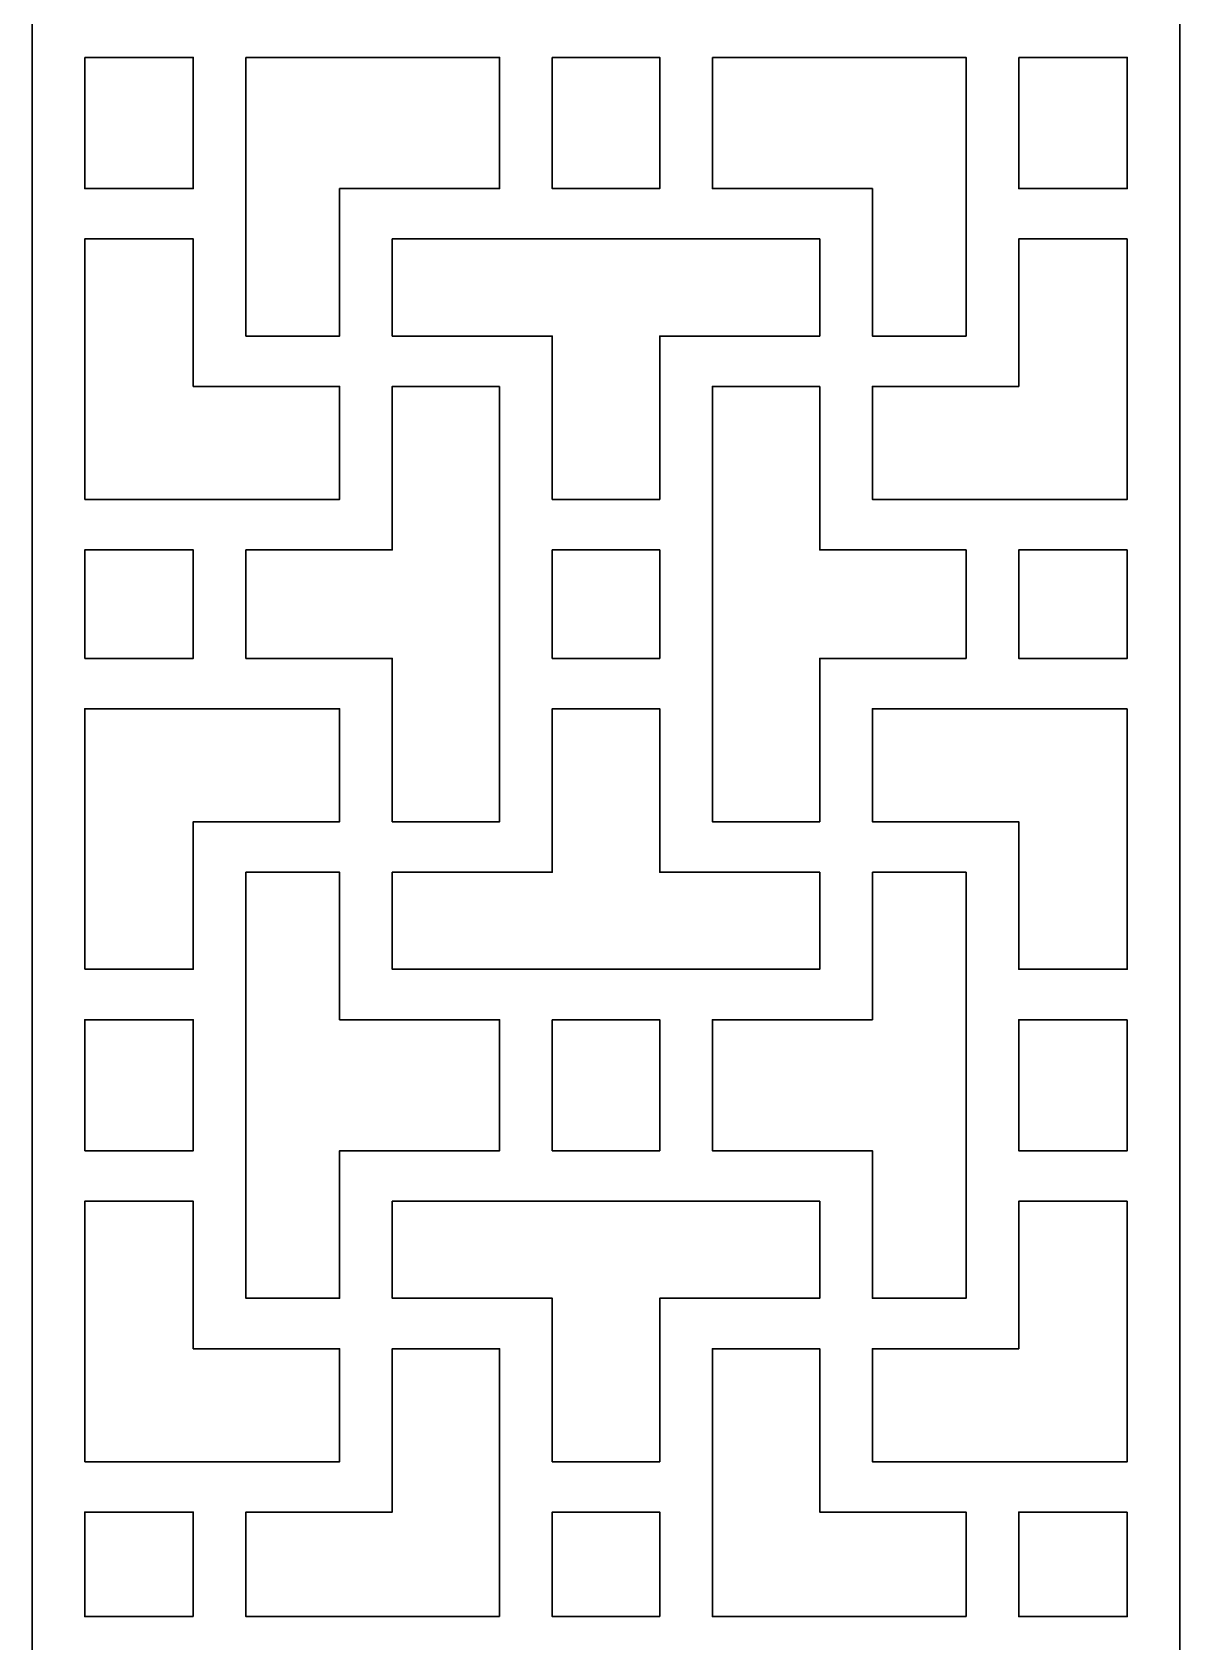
# Model space of a CAD drawing. Header units: centimetres. Extents: x -3.3 to -1.5, y -9 to 9.
# Drawn here: x -3.323 to -1.5, y -5.112 to -2.556 of the extents above; entities that cross this region are included whole.
import ezdxf

# ---------------------------------------------------------------- set-up
doc = ezdxf.new("R2010")
doc.units = ezdxf.units.CM
doc.header["$MEASUREMENT"] = 0
doc.layers.add('layer 1', color=7, linetype='Continuous')

msp = doc.modelspace()

# ---------------------------------------------------------------- linework, layer by layer
at = {"layer": 'layer 1', "color": 250, "lineweight": 30}
for points, knots in [([(-1.49954, -9.00021), (-1.49954, -9.00021), (-3.32256, -9.00021), (-3.32256, -9.00021), (-3.32256, -9.00021), (-3.32256, -9.00021), (-3.32256, 9.00077), (-3.32256, 9.00077), (-3.32256, 9.00077), (-3.32256, 9.00077), (-1.49954, 9.00077), (-1.49954, 9.00077), (-1.49954, 9.00077), (-1.49954, 9.00077), (-1.49954, -9.00021), (-1.49954, -9.00021)], [0, 0, 0, 0, 0.2, 0.2, 0.2, 0.2, 0.4, 0.4, 0.4, 0.4, 0.6, 0.6, 0.6, 0.6, 1, 1, 1, 1]), ([(-3.23893, -2.59578), (-3.23893, -2.59578), (-3.06676, -2.59578), (-3.06676, -2.59578), (-3.06676, -2.59578), (-3.06676, -2.59578), (-3.06676, -2.80401), (-3.06676, -2.80401), (-3.06676, -2.80401), (-3.06676, -2.80401), (-3.23893, -2.80401), (-3.23893, -2.80401), (-3.23893, -2.80401), (-3.23893, -2.80401), (-3.23893, -2.59578), (-3.23893, -2.59578)], [0, 0, 0, 0, 0.2, 0.2, 0.2, 0.2, 0.4, 0.4, 0.4, 0.4, 0.6, 0.6, 0.6, 0.6, 1, 1, 1, 1]), ([(-2.98313, -2.59578), (-2.98313, -2.59578), (-2.58016, -2.59578), (-2.58016, -2.59578), (-2.58016, -2.59578), (-2.58016, -2.59578), (-2.58016, -2.80401), (-2.58016, -2.80401), (-2.58016, -2.80401), (-2.58016, -2.80401), (-2.75053, -2.80401), (-2.75053, -2.80401), (-2.75053, -2.80401), (-2.75053, -2.80401), (-2.83415, -2.80401), (-2.83415, -2.80401), (-2.83415, -2.80401), (-2.83415, -2.80401), (-2.83415, -2.88409), (-2.83415, -2.88409), (-2.83415, -2.88409), (-2.83415, -2.88409), (-2.83415, -3.0382), (-2.83415, -3.0382), (-2.83415, -3.0382), (-2.83415, -3.0382), (-2.98313, -3.0382), (-2.98313, -3.0382), (-2.98313, -3.0382), (-2.98313, -3.0382), (-2.98313, -2.59578), (-2.98313, -2.59578)], [0, 0, 0, 0, 0.1111111, 0.1111111, 0.1111111, 0.1111111, 0.2222222, 0.2222222, 0.2222222, 0.2222222, 0.3333333, 0.3333333, 0.3333333, 0.3333333, 0.4444444, 0.4444444, 0.4444444, 0.4444444, 0.5555556, 0.5555556, 0.5555556, 0.5555556, 0.6666667, 0.6666667, 0.6666667, 0.6666667, 0.7777778, 0.7777778, 0.7777778, 0.7777778, 1, 1, 1, 1]), ([(-2.49654, -2.59578), (-2.49654, -2.59578), (-2.32555, -2.59578), (-2.32555, -2.59578), (-2.32555, -2.59578), (-2.32555, -2.59578), (-2.32555, -2.80401), (-2.32555, -2.80401), (-2.32555, -2.80401), (-2.32555, -2.80401), (-2.49654, -2.80401), (-2.49654, -2.80401), (-2.49654, -2.80401), (-2.49654, -2.80401), (-2.49654, -2.59578), (-2.49654, -2.59578)], [0, 0, 0, 0, 0.2, 0.2, 0.2, 0.2, 0.4, 0.4, 0.4, 0.4, 0.6, 0.6, 0.6, 0.6, 1, 1, 1, 1]), ([(-2.24193, -2.59578), (-2.24193, -2.59578), (-1.83896, -2.59578), (-1.83896, -2.59578), (-1.83896, -2.59578), (-1.83896, -2.59578), (-1.83896, -3.0382), (-1.83896, -3.0382), (-1.83896, -3.0382), (-1.83896, -3.0382), (-1.98794, -3.0382), (-1.98794, -3.0382), (-1.98794, -3.0382), (-1.98794, -3.0382), (-1.98794, -2.88409), (-1.98794, -2.88409), (-1.98794, -2.88409), (-1.98794, -2.88409), (-1.98794, -2.80401), (-1.98794, -2.80401), (-1.98794, -2.80401), (-1.98794, -2.80401), (-2.07156, -2.80401), (-2.07156, -2.80401), (-2.07156, -2.80401), (-2.07156, -2.80401), (-2.24193, -2.80401), (-2.24193, -2.80401), (-2.24193, -2.80401), (-2.24193, -2.80401), (-2.24193, -2.59578), (-2.24193, -2.59578)], [0, 0, 0, 0, 0.1111111, 0.1111111, 0.1111111, 0.1111111, 0.2222222, 0.2222222, 0.2222222, 0.2222222, 0.3333333, 0.3333333, 0.3333333, 0.3333333, 0.4444444, 0.4444444, 0.4444444, 0.4444444, 0.5555556, 0.5555556, 0.5555556, 0.5555556, 0.6666667, 0.6666667, 0.6666667, 0.6666667, 0.7777778, 0.7777778, 0.7777778, 0.7777778, 1, 1, 1, 1]), ([(-1.75534, -2.59578), (-1.75534, -2.59578), (-1.58316, -2.59578), (-1.58316, -2.59578), (-1.58316, -2.59578), (-1.58316, -2.59578), (-1.58316, -2.80401), (-1.58316, -2.80401), (-1.58316, -2.80401), (-1.58316, -2.80401), (-1.75534, -2.80401), (-1.75534, -2.80401), (-1.75534, -2.80401), (-1.75534, -2.80401), (-1.75534, -2.59578), (-1.75534, -2.59578)], [0, 0, 0, 0, 0.2, 0.2, 0.2, 0.2, 0.4, 0.4, 0.4, 0.4, 0.6, 0.6, 0.6, 0.6, 1, 1, 1, 1]), ([(-3.23893, -3.2977), (-3.23893, -3.2977), (-2.83415, -3.2977), (-2.83415, -3.2977), (-2.83415, -3.2977), (-2.83415, -3.2977), (-2.83415, -3.11829), (-2.83415, -3.11829), (-2.83415, -3.11829), (-2.83415, -3.11829), (-2.98313, -3.11829), (-2.98313, -3.11829), (-2.98313, -3.11829), (-2.98313, -3.11829), (-3.0384, -3.11829), (-3.0384, -3.11829), (-3.0384, -3.11829), (-3.0384, -3.11829), (-3.06676, -3.11829), (-3.06676, -3.11829), (-3.06676, -3.11829), (-3.06676, -3.11829), (-3.06676, -2.88409), (-3.06676, -2.88409), (-3.06676, -2.88409), (-3.06676, -2.88409), (-3.23893, -2.88409), (-3.23893, -2.88409), (-3.23893, -2.88409), (-3.23893, -2.88409), (-3.23893, -3.2977), (-3.23893, -3.2977)], [0, 0, 0, 0, 0.1111111, 0.1111111, 0.1111111, 0.1111111, 0.2222222, 0.2222222, 0.2222222, 0.2222222, 0.3333333, 0.3333333, 0.3333333, 0.3333333, 0.4444444, 0.4444444, 0.4444444, 0.4444444, 0.5555556, 0.5555556, 0.5555556, 0.5555556, 0.6666667, 0.6666667, 0.6666667, 0.6666667, 0.7777778, 0.7777778, 0.7777778, 0.7777778, 1, 1, 1, 1]), ([(-2.75053, -3.0382), (-2.75053, -3.0382), (-2.58016, -3.0382), (-2.58016, -3.0382), (-2.58016, -3.0382), (-2.58016, -3.0382), (-2.49654, -3.0382), (-2.49654, -3.0382), (-2.49654, -3.0382), (-2.49654, -3.0382), (-2.49654, -3.11829), (-2.49654, -3.11829), (-2.49654, -3.11829), (-2.49654, -3.11829), (-2.49654, -3.2977), (-2.49654, -3.2977), (-2.49654, -3.2977), (-2.49654, -3.2977), (-2.32555, -3.2977), (-2.32555, -3.2977), (-2.32555, -3.2977), (-2.32555, -3.2977), (-2.32555, -3.11829), (-2.32555, -3.11829), (-2.32555, -3.11829), (-2.32555, -3.11829), (-2.32555, -3.0382), (-2.32555, -3.0382), (-2.32555, -3.0382), (-2.32555, -3.0382), (-2.24193, -3.0382), (-2.24193, -3.0382), (-2.24193, -3.0382), (-2.24193, -3.0382), (-2.07156, -3.0382), (-2.07156, -3.0382), (-2.07156, -3.0382), (-2.07156, -3.0382), (-2.07156, -2.88409), (-2.07156, -2.88409), (-2.07156, -2.88409), (-2.07156, -2.88409), (-2.75053, -2.88409), (-2.75053, -2.88409), (-2.75053, -2.88409), (-2.75053, -2.88409), (-2.75053, -3.0382), (-2.75053, -3.0382)], [0, 0, 0, 0, 0.0769231, 0.0769231, 0.0769231, 0.0769231, 0.1538462, 0.1538462, 0.1538462, 0.1538462, 0.2307692, 0.2307692, 0.2307692, 0.2307692, 0.3076923, 0.3076923, 0.3076923, 0.3076923, 0.3846154, 0.3846154, 0.3846154, 0.3846154, 0.4615385, 0.4615385, 0.4615385, 0.4615385, 0.5384615, 0.5384615, 0.5384615, 0.5384615, 0.6153846, 0.6153846, 0.6153846, 0.6153846, 0.6923077, 0.6923077, 0.6923077, 0.6923077, 0.7692308, 0.7692308, 0.7692308, 0.7692308, 0.8461538, 0.8461538, 0.8461538, 0.8461538, 1, 1, 1, 1]), ([(-1.58316, -2.88409), (-1.58316, -2.88409), (-1.75534, -2.88409), (-1.75534, -2.88409), (-1.75534, -2.88409), (-1.75534, -2.88409), (-1.75534, -3.0382), (-1.75534, -3.0382), (-1.75534, -3.0382), (-1.75534, -3.0382), (-1.75534, -3.11829), (-1.75534, -3.11829), (-1.75534, -3.11829), (-1.75534, -3.11829), (-1.83896, -3.11829), (-1.83896, -3.11829), (-1.83896, -3.11829), (-1.83896, -3.11829), (-1.98794, -3.11829), (-1.98794, -3.11829), (-1.98794, -3.11829), (-1.98794, -3.11829), (-1.98794, -3.2977), (-1.98794, -3.2977), (-1.98794, -3.2977), (-1.98794, -3.2977), (-1.58316, -3.2977), (-1.58316, -3.2977), (-1.58316, -3.2977), (-1.58316, -3.2977), (-1.58316, -2.88409), (-1.58316, -2.88409)], [0, 0, 0, 0, 0.1111111, 0.1111111, 0.1111111, 0.1111111, 0.2222222, 0.2222222, 0.2222222, 0.2222222, 0.3333333, 0.3333333, 0.3333333, 0.3333333, 0.4444444, 0.4444444, 0.4444444, 0.4444444, 0.5555556, 0.5555556, 0.5555556, 0.5555556, 0.6666667, 0.6666667, 0.6666667, 0.6666667, 0.7777778, 0.7777778, 0.7777778, 0.7777778, 1, 1, 1, 1]), ([(-2.58016, -3.11829), (-2.58016, -3.11829), (-2.75053, -3.11829), (-2.75053, -3.11829), (-2.75053, -3.11829), (-2.75053, -3.11829), (-2.75053, -3.2977), (-2.75053, -3.2977), (-2.75053, -3.2977), (-2.75053, -3.2977), (-2.75053, -3.37778), (-2.75053, -3.37778), (-2.75053, -3.37778), (-2.75053, -3.37778), (-2.83415, -3.37778), (-2.83415, -3.37778), (-2.83415, -3.37778), (-2.83415, -3.37778), (-2.98313, -3.37778), (-2.98313, -3.37778), (-2.98313, -3.37778), (-2.98313, -3.37778), (-2.98313, -3.55006), (-2.98313, -3.55006), (-2.98313, -3.55006), (-2.98313, -3.55006), (-2.83415, -3.55006), (-2.83415, -3.55006), (-2.83415, -3.55006), (-2.83415, -3.55006), (-2.75053, -3.55006), (-2.75053, -3.55006), (-2.75053, -3.55006), (-2.75053, -3.55006), (-2.75053, -3.63014), (-2.75053, -3.63014), (-2.75053, -3.63014), (-2.75053, -3.63014), (-2.75053, -3.80956), (-2.75053, -3.80956), (-2.75053, -3.80956), (-2.75053, -3.80956), (-2.58016, -3.80956), (-2.58016, -3.80956), (-2.58016, -3.80956), (-2.58016, -3.80956), (-2.58016, -3.11829), (-2.58016, -3.11829)], [0, 0, 0, 0, 0.0769231, 0.0769231, 0.0769231, 0.0769231, 0.1538462, 0.1538462, 0.1538462, 0.1538462, 0.2307692, 0.2307692, 0.2307692, 0.2307692, 0.3076923, 0.3076923, 0.3076923, 0.3076923, 0.3846154, 0.3846154, 0.3846154, 0.3846154, 0.4615385, 0.4615385, 0.4615385, 0.4615385, 0.5384615, 0.5384615, 0.5384615, 0.5384615, 0.6153846, 0.6153846, 0.6153846, 0.6153846, 0.6923077, 0.6923077, 0.6923077, 0.6923077, 0.7692308, 0.7692308, 0.7692308, 0.7692308, 0.8461538, 0.8461538, 0.8461538, 0.8461538, 1, 1, 1, 1]), ([(-2.07156, -3.11829), (-2.07156, -3.11829), (-2.24193, -3.11829), (-2.24193, -3.11829), (-2.24193, -3.11829), (-2.24193, -3.11829), (-2.24193, -3.80956), (-2.24193, -3.80956), (-2.24193, -3.80956), (-2.24193, -3.80956), (-2.07156, -3.80956), (-2.07156, -3.80956), (-2.07156, -3.80956), (-2.07156, -3.80956), (-2.07156, -3.63014), (-2.07156, -3.63014), (-2.07156, -3.63014), (-2.07156, -3.63014), (-2.07156, -3.55006), (-2.07156, -3.55006), (-2.07156, -3.55006), (-2.07156, -3.55006), (-1.98794, -3.55006), (-1.98794, -3.55006), (-1.98794, -3.55006), (-1.98794, -3.55006), (-1.83896, -3.55006), (-1.83896, -3.55006), (-1.83896, -3.55006), (-1.83896, -3.55006), (-1.83896, -3.37778), (-1.83896, -3.37778), (-1.83896, -3.37778), (-1.83896, -3.37778), (-1.98794, -3.37778), (-1.98794, -3.37778), (-1.98794, -3.37778), (-1.98794, -3.37778), (-2.07156, -3.37778), (-2.07156, -3.37778), (-2.07156, -3.37778), (-2.07156, -3.37778), (-2.07156, -3.2977), (-2.07156, -3.2977), (-2.07156, -3.2977), (-2.07156, -3.2977), (-2.07156, -3.11829), (-2.07156, -3.11829)], [0, 0, 0, 0, 0.0769231, 0.0769231, 0.0769231, 0.0769231, 0.1538462, 0.1538462, 0.1538462, 0.1538462, 0.2307692, 0.2307692, 0.2307692, 0.2307692, 0.3076923, 0.3076923, 0.3076923, 0.3076923, 0.3846154, 0.3846154, 0.3846154, 0.3846154, 0.4615385, 0.4615385, 0.4615385, 0.4615385, 0.5384615, 0.5384615, 0.5384615, 0.5384615, 0.6153846, 0.6153846, 0.6153846, 0.6153846, 0.6923077, 0.6923077, 0.6923077, 0.6923077, 0.7692308, 0.7692308, 0.7692308, 0.7692308, 0.8461538, 0.8461538, 0.8461538, 0.8461538, 1, 1, 1, 1]), ([(-3.23893, -3.55006), (-3.23893, -3.55006), (-3.06676, -3.55006), (-3.06676, -3.55006), (-3.06676, -3.55006), (-3.06676, -3.55006), (-3.06676, -3.37778), (-3.06676, -3.37778), (-3.06676, -3.37778), (-3.06676, -3.37778), (-3.23893, -3.37778), (-3.23893, -3.37778), (-3.23893, -3.37778), (-3.23893, -3.37778), (-3.23893, -3.55006), (-3.23893, -3.55006)], [0, 0, 0, 0, 0.2, 0.2, 0.2, 0.2, 0.4, 0.4, 0.4, 0.4, 0.6, 0.6, 0.6, 0.6, 1, 1, 1, 1]), ([(-2.49654, -3.37778), (-2.49654, -3.37778), (-2.32555, -3.37778), (-2.32555, -3.37778), (-2.32555, -3.37778), (-2.32555, -3.37778), (-2.32555, -3.55006), (-2.32555, -3.55006), (-2.32555, -3.55006), (-2.32555, -3.55006), (-2.49654, -3.55006), (-2.49654, -3.55006), (-2.49654, -3.55006), (-2.49654, -3.55006), (-2.49654, -3.37778), (-2.49654, -3.37778)], [0, 0, 0, 0, 0.2, 0.2, 0.2, 0.2, 0.4, 0.4, 0.4, 0.4, 0.6, 0.6, 0.6, 0.6, 1, 1, 1, 1]), ([(-1.58316, -3.37778), (-1.58316, -3.37778), (-1.75534, -3.37778), (-1.75534, -3.37778), (-1.75534, -3.37778), (-1.75534, -3.37778), (-1.75534, -3.55006), (-1.75534, -3.55006), (-1.75534, -3.55006), (-1.75534, -3.55006), (-1.58316, -3.55006), (-1.58316, -3.55006), (-1.58316, -3.55006), (-1.58316, -3.55006), (-1.58316, -3.37778), (-1.58316, -3.37778)], [0, 0, 0, 0, 0.2, 0.2, 0.2, 0.2, 0.4, 0.4, 0.4, 0.4, 0.6, 0.6, 0.6, 0.6, 1, 1, 1, 1]), ([(-3.23893, -4.04375), (-3.23893, -4.04375), (-3.06676, -4.04375), (-3.06676, -4.04375), (-3.06676, -4.04375), (-3.06676, -4.04375), (-3.06676, -3.88964), (-3.06676, -3.88964), (-3.06676, -3.88964), (-3.06676, -3.88964), (-3.06676, -3.82813), (-3.06676, -3.82813), (-3.06676, -3.82813), (-3.06676, -3.82813), (-3.06676, -3.80956), (-3.06676, -3.80956), (-3.06676, -3.80956), (-3.06676, -3.80956), (-2.83415, -3.80956), (-2.83415, -3.80956), (-2.83415, -3.80956), (-2.83415, -3.80956), (-2.83415, -3.63014), (-2.83415, -3.63014), (-2.83415, -3.63014), (-2.83415, -3.63014), (-3.23893, -3.63014), (-3.23893, -3.63014), (-3.23893, -3.63014), (-3.23893, -3.63014), (-3.23893, -4.04375), (-3.23893, -4.04375)], [0, 0, 0, 0, 0.1111111, 0.1111111, 0.1111111, 0.1111111, 0.2222222, 0.2222222, 0.2222222, 0.2222222, 0.3333333, 0.3333333, 0.3333333, 0.3333333, 0.4444444, 0.4444444, 0.4444444, 0.4444444, 0.5555556, 0.5555556, 0.5555556, 0.5555556, 0.6666667, 0.6666667, 0.6666667, 0.6666667, 0.7777778, 0.7777778, 0.7777778, 0.7777778, 1, 1, 1, 1]), ([(-2.75053, -3.88964), (-2.75053, -3.88964), (-2.75053, -4.04375), (-2.75053, -4.04375), (-2.75053, -4.04375), (-2.75053, -4.04375), (-2.07156, -4.04375), (-2.07156, -4.04375), (-2.07156, -4.04375), (-2.07156, -4.04375), (-2.07156, -3.88964), (-2.07156, -3.88964), (-2.07156, -3.88964), (-2.07156, -3.88964), (-2.32555, -3.88964), (-2.32555, -3.88964), (-2.32555, -3.88964), (-2.32555, -3.88964), (-2.32555, -3.88231), (-2.32555, -3.88231), (-2.32555, -3.88231), (-2.32555, -3.88231), (-2.32555, -3.80956), (-2.32555, -3.80956), (-2.32555, -3.80956), (-2.32555, -3.80956), (-2.32555, -3.63014), (-2.32555, -3.63014), (-2.32555, -3.63014), (-2.32555, -3.63014), (-2.49654, -3.63014), (-2.49654, -3.63014), (-2.49654, -3.63014), (-2.49654, -3.63014), (-2.49654, -3.80956), (-2.49654, -3.80956), (-2.49654, -3.80956), (-2.49654, -3.80956), (-2.49654, -3.88231), (-2.49654, -3.88231), (-2.49654, -3.88231), (-2.49654, -3.88231), (-2.49654, -3.88964), (-2.49654, -3.88964), (-2.49654, -3.88964), (-2.49654, -3.88964), (-2.75053, -3.88964), (-2.75053, -3.88964)], [0, 0, 0, 0, 0.0769231, 0.0769231, 0.0769231, 0.0769231, 0.1538462, 0.1538462, 0.1538462, 0.1538462, 0.2307692, 0.2307692, 0.2307692, 0.2307692, 0.3076923, 0.3076923, 0.3076923, 0.3076923, 0.3846154, 0.3846154, 0.3846154, 0.3846154, 0.4615385, 0.4615385, 0.4615385, 0.4615385, 0.5384615, 0.5384615, 0.5384615, 0.5384615, 0.6153846, 0.6153846, 0.6153846, 0.6153846, 0.6923077, 0.6923077, 0.6923077, 0.6923077, 0.7692308, 0.7692308, 0.7692308, 0.7692308, 0.8461538, 0.8461538, 0.8461538, 0.8461538, 1, 1, 1, 1]), ([(-1.58316, -3.63014), (-1.58316, -3.63014), (-1.98794, -3.63014), (-1.98794, -3.63014), (-1.98794, -3.63014), (-1.98794, -3.63014), (-1.98794, -3.80956), (-1.98794, -3.80956), (-1.98794, -3.80956), (-1.98794, -3.80956), (-1.75534, -3.80956), (-1.75534, -3.80956), (-1.75534, -3.80956), (-1.75534, -3.80956), (-1.75534, -3.82813), (-1.75534, -3.82813), (-1.75534, -3.82813), (-1.75534, -3.82813), (-1.75534, -3.88964), (-1.75534, -3.88964), (-1.75534, -3.88964), (-1.75534, -3.88964), (-1.75534, -4.04375), (-1.75534, -4.04375), (-1.75534, -4.04375), (-1.75534, -4.04375), (-1.58316, -4.04375), (-1.58316, -4.04375), (-1.58316, -4.04375), (-1.58316, -4.04375), (-1.58316, -3.63014), (-1.58316, -3.63014)], [0, 0, 0, 0, 0.1111111, 0.1111111, 0.1111111, 0.1111111, 0.2222222, 0.2222222, 0.2222222, 0.2222222, 0.3333333, 0.3333333, 0.3333333, 0.3333333, 0.4444444, 0.4444444, 0.4444444, 0.4444444, 0.5555556, 0.5555556, 0.5555556, 0.5555556, 0.6666667, 0.6666667, 0.6666667, 0.6666667, 0.7777778, 0.7777778, 0.7777778, 0.7777778, 1, 1, 1, 1]), ([(-2.98313, -3.88964), (-2.98313, -3.88964), (-2.98313, -4.56625), (-2.98313, -4.56625), (-2.98313, -4.56625), (-2.98313, -4.56625), (-2.83415, -4.56625), (-2.83415, -4.56625), (-2.83415, -4.56625), (-2.83415, -4.56625), (-2.83415, -4.41215), (-2.83415, -4.41215), (-2.83415, -4.41215), (-2.83415, -4.41215), (-2.83415, -4.33206), (-2.83415, -4.33206), (-2.83415, -4.33206), (-2.83415, -4.33206), (-2.75053, -4.33206), (-2.75053, -4.33206), (-2.75053, -4.33206), (-2.75053, -4.33206), (-2.58016, -4.33206), (-2.58016, -4.33206), (-2.58016, -4.33206), (-2.58016, -4.33206), (-2.58016, -4.12384), (-2.58016, -4.12384), (-2.58016, -4.12384), (-2.58016, -4.12384), (-2.75053, -4.12384), (-2.75053, -4.12384), (-2.75053, -4.12384), (-2.75053, -4.12384), (-2.83415, -4.12384), (-2.83415, -4.12384), (-2.83415, -4.12384), (-2.83415, -4.12384), (-2.83415, -4.04375), (-2.83415, -4.04375), (-2.83415, -4.04375), (-2.83415, -4.04375), (-2.83415, -3.88964), (-2.83415, -3.88964), (-2.83415, -3.88964), (-2.83415, -3.88964), (-2.98313, -3.88964), (-2.98313, -3.88964)], [0, 0, 0, 0, 0.0769231, 0.0769231, 0.0769231, 0.0769231, 0.1538462, 0.1538462, 0.1538462, 0.1538462, 0.2307692, 0.2307692, 0.2307692, 0.2307692, 0.3076923, 0.3076923, 0.3076923, 0.3076923, 0.3846154, 0.3846154, 0.3846154, 0.3846154, 0.4615385, 0.4615385, 0.4615385, 0.4615385, 0.5384615, 0.5384615, 0.5384615, 0.5384615, 0.6153846, 0.6153846, 0.6153846, 0.6153846, 0.6923077, 0.6923077, 0.6923077, 0.6923077, 0.7692308, 0.7692308, 0.7692308, 0.7692308, 0.8461538, 0.8461538, 0.8461538, 0.8461538, 1, 1, 1, 1]), ([(-1.98794, -3.88964), (-1.98794, -3.88964), (-1.98794, -4.04375), (-1.98794, -4.04375), (-1.98794, -4.04375), (-1.98794, -4.04375), (-1.98794, -4.12384), (-1.98794, -4.12384), (-1.98794, -4.12384), (-1.98794, -4.12384), (-2.07156, -4.12384), (-2.07156, -4.12384), (-2.07156, -4.12384), (-2.07156, -4.12384), (-2.24193, -4.12384), (-2.24193, -4.12384), (-2.24193, -4.12384), (-2.24193, -4.12384), (-2.24193, -4.33206), (-2.24193, -4.33206), (-2.24193, -4.33206), (-2.24193, -4.33206), (-2.07156, -4.33206), (-2.07156, -4.33206), (-2.07156, -4.33206), (-2.07156, -4.33206), (-1.98794, -4.33206), (-1.98794, -4.33206), (-1.98794, -4.33206), (-1.98794, -4.33206), (-1.98794, -4.41215), (-1.98794, -4.41215), (-1.98794, -4.41215), (-1.98794, -4.41215), (-1.98794, -4.56625), (-1.98794, -4.56625), (-1.98794, -4.56625), (-1.98794, -4.56625), (-1.83896, -4.56625), (-1.83896, -4.56625), (-1.83896, -4.56625), (-1.83896, -4.56625), (-1.83896, -3.88964), (-1.83896, -3.88964), (-1.83896, -3.88964), (-1.83896, -3.88964), (-1.98794, -3.88964), (-1.98794, -3.88964)], [0, 0, 0, 0, 0.0769231, 0.0769231, 0.0769231, 0.0769231, 0.1538462, 0.1538462, 0.1538462, 0.1538462, 0.2307692, 0.2307692, 0.2307692, 0.2307692, 0.3076923, 0.3076923, 0.3076923, 0.3076923, 0.3846154, 0.3846154, 0.3846154, 0.3846154, 0.4615385, 0.4615385, 0.4615385, 0.4615385, 0.5384615, 0.5384615, 0.5384615, 0.5384615, 0.6153846, 0.6153846, 0.6153846, 0.6153846, 0.6923077, 0.6923077, 0.6923077, 0.6923077, 0.7692308, 0.7692308, 0.7692308, 0.7692308, 0.8461538, 0.8461538, 0.8461538, 0.8461538, 1, 1, 1, 1]), ([(-3.23893, -4.33206), (-3.23893, -4.33206), (-3.06676, -4.33206), (-3.06676, -4.33206), (-3.06676, -4.33206), (-3.06676, -4.33206), (-3.06676, -4.12384), (-3.06676, -4.12384), (-3.06676, -4.12384), (-3.06676, -4.12384), (-3.23893, -4.12384), (-3.23893, -4.12384), (-3.23893, -4.12384), (-3.23893, -4.12384), (-3.23893, -4.33206), (-3.23893, -4.33206)], [0, 0, 0, 0, 0.2, 0.2, 0.2, 0.2, 0.4, 0.4, 0.4, 0.4, 0.6, 0.6, 0.6, 0.6, 1, 1, 1, 1]), ([(-2.49654, -4.12384), (-2.49654, -4.12384), (-2.49654, -4.33206), (-2.49654, -4.33206), (-2.49654, -4.33206), (-2.49654, -4.33206), (-2.32555, -4.33206), (-2.32555, -4.33206), (-2.32555, -4.33206), (-2.32555, -4.33206), (-2.32555, -4.12384), (-2.32555, -4.12384), (-2.32555, -4.12384), (-2.32555, -4.12384), (-2.49654, -4.12384), (-2.49654, -4.12384)], [0, 0, 0, 0, 0.2, 0.2, 0.2, 0.2, 0.4, 0.4, 0.4, 0.4, 0.6, 0.6, 0.6, 0.6, 1, 1, 1, 1]), ([(-1.58316, -4.12384), (-1.58316, -4.12384), (-1.75534, -4.12384), (-1.75534, -4.12384), (-1.75534, -4.12384), (-1.75534, -4.12384), (-1.75534, -4.33206), (-1.75534, -4.33206), (-1.75534, -4.33206), (-1.75534, -4.33206), (-1.58316, -4.33206), (-1.58316, -4.33206), (-1.58316, -4.33206), (-1.58316, -4.33206), (-1.58316, -4.12384), (-1.58316, -4.12384)], [0, 0, 0, 0, 0.2, 0.2, 0.2, 0.2, 0.4, 0.4, 0.4, 0.4, 0.6, 0.6, 0.6, 0.6, 1, 1, 1, 1]), ([(-3.23893, -4.82575), (-3.23893, -4.82575), (-2.83415, -4.82575), (-2.83415, -4.82575), (-2.83415, -4.82575), (-2.83415, -4.82575), (-2.83415, -4.64634), (-2.83415, -4.64634), (-2.83415, -4.64634), (-2.83415, -4.64634), (-2.98313, -4.64634), (-2.98313, -4.64634), (-2.98313, -4.64634), (-2.98313, -4.64634), (-3.0384, -4.64634), (-3.0384, -4.64634), (-3.0384, -4.64634), (-3.0384, -4.64634), (-3.06676, -4.64634), (-3.06676, -4.64634), (-3.06676, -4.64634), (-3.06676, -4.64634), (-3.06676, -4.41215), (-3.06676, -4.41215), (-3.06676, -4.41215), (-3.06676, -4.41215), (-3.23893, -4.41215), (-3.23893, -4.41215), (-3.23893, -4.41215), (-3.23893, -4.41215), (-3.23893, -4.82575), (-3.23893, -4.82575)], [0, 0, 0, 0, 0.1111111, 0.1111111, 0.1111111, 0.1111111, 0.2222222, 0.2222222, 0.2222222, 0.2222222, 0.3333333, 0.3333333, 0.3333333, 0.3333333, 0.4444444, 0.4444444, 0.4444444, 0.4444444, 0.5555556, 0.5555556, 0.5555556, 0.5555556, 0.6666667, 0.6666667, 0.6666667, 0.6666667, 0.7777778, 0.7777778, 0.7777778, 0.7777778, 1, 1, 1, 1]), ([(-2.58016, -4.56625), (-2.58016, -4.56625), (-2.49654, -4.56625), (-2.49654, -4.56625), (-2.49654, -4.56625), (-2.49654, -4.56625), (-2.49654, -4.64634), (-2.49654, -4.64634), (-2.49654, -4.64634), (-2.49654, -4.64634), (-2.49654, -4.82575), (-2.49654, -4.82575), (-2.49654, -4.82575), (-2.49654, -4.82575), (-2.32555, -4.82575), (-2.32555, -4.82575), (-2.32555, -4.82575), (-2.32555, -4.82575), (-2.32555, -4.64634), (-2.32555, -4.64634), (-2.32555, -4.64634), (-2.32555, -4.64634), (-2.32555, -4.56625), (-2.32555, -4.56625), (-2.32555, -4.56625), (-2.32555, -4.56625), (-2.24193, -4.56625), (-2.24193, -4.56625), (-2.24193, -4.56625), (-2.24193, -4.56625), (-2.07156, -4.56625), (-2.07156, -4.56625), (-2.07156, -4.56625), (-2.07156, -4.56625), (-2.07156, -4.41215), (-2.07156, -4.41215), (-2.07156, -4.41215), (-2.07156, -4.41215), (-2.75053, -4.41215), (-2.75053, -4.41215), (-2.75053, -4.41215), (-2.75053, -4.41215), (-2.75053, -4.56625), (-2.75053, -4.56625), (-2.75053, -4.56625), (-2.75053, -4.56625), (-2.58016, -4.56625), (-2.58016, -4.56625)], [0, 0, 0, 0, 0.0769231, 0.0769231, 0.0769231, 0.0769231, 0.1538462, 0.1538462, 0.1538462, 0.1538462, 0.2307692, 0.2307692, 0.2307692, 0.2307692, 0.3076923, 0.3076923, 0.3076923, 0.3076923, 0.3846154, 0.3846154, 0.3846154, 0.3846154, 0.4615385, 0.4615385, 0.4615385, 0.4615385, 0.5384615, 0.5384615, 0.5384615, 0.5384615, 0.6153846, 0.6153846, 0.6153846, 0.6153846, 0.6923077, 0.6923077, 0.6923077, 0.6923077, 0.7692308, 0.7692308, 0.7692308, 0.7692308, 0.8461538, 0.8461538, 0.8461538, 0.8461538, 1, 1, 1, 1]), ([(-1.58316, -4.41215), (-1.58316, -4.41215), (-1.75534, -4.41215), (-1.75534, -4.41215), (-1.75534, -4.41215), (-1.75534, -4.41215), (-1.75534, -4.64634), (-1.75534, -4.64634), (-1.75534, -4.64634), (-1.75534, -4.64634), (-1.80494, -4.64634), (-1.80494, -4.64634), (-1.80494, -4.64634), (-1.80494, -4.64634), (-1.83896, -4.64634), (-1.83896, -4.64634), (-1.83896, -4.64634), (-1.83896, -4.64634), (-1.98794, -4.64634), (-1.98794, -4.64634), (-1.98794, -4.64634), (-1.98794, -4.64634), (-1.98794, -4.82575), (-1.98794, -4.82575), (-1.98794, -4.82575), (-1.98794, -4.82575), (-1.58316, -4.82575), (-1.58316, -4.82575), (-1.58316, -4.82575), (-1.58316, -4.82575), (-1.58316, -4.41215), (-1.58316, -4.41215)], [0, 0, 0, 0, 0.1111111, 0.1111111, 0.1111111, 0.1111111, 0.2222222, 0.2222222, 0.2222222, 0.2222222, 0.3333333, 0.3333333, 0.3333333, 0.3333333, 0.4444444, 0.4444444, 0.4444444, 0.4444444, 0.5555556, 0.5555556, 0.5555556, 0.5555556, 0.6666667, 0.6666667, 0.6666667, 0.6666667, 0.7777778, 0.7777778, 0.7777778, 0.7777778, 1, 1, 1, 1]), ([(-2.58016, -5.07171), (-2.58016, -5.07171), (-2.58016, -4.64634), (-2.58016, -4.64634), (-2.58016, -4.64634), (-2.58016, -4.64634), (-2.75053, -4.64634), (-2.75053, -4.64634), (-2.75053, -4.64634), (-2.75053, -4.64634), (-2.75053, -4.82575), (-2.75053, -4.82575), (-2.75053, -4.82575), (-2.75053, -4.82575), (-2.75053, -4.90584), (-2.75053, -4.90584), (-2.75053, -4.90584), (-2.75053, -4.90584), (-2.83415, -4.90584), (-2.83415, -4.90584), (-2.83415, -4.90584), (-2.83415, -4.90584), (-2.98313, -4.90584), (-2.98313, -4.90584), (-2.98313, -4.90584), (-2.98313, -4.90584), (-2.98313, -5.07171), (-2.98313, -5.07171), (-2.98313, -5.07171), (-2.98313, -5.07171), (-2.58016, -5.07171), (-2.58016, -5.07171)], [0, 0, 0, 0, 0.1111111, 0.1111111, 0.1111111, 0.1111111, 0.2222222, 0.2222222, 0.2222222, 0.2222222, 0.3333333, 0.3333333, 0.3333333, 0.3333333, 0.4444444, 0.4444444, 0.4444444, 0.4444444, 0.5555556, 0.5555556, 0.5555556, 0.5555556, 0.6666667, 0.6666667, 0.6666667, 0.6666667, 0.7777778, 0.7777778, 0.7777778, 0.7777778, 1, 1, 1, 1]), ([(-1.83896, -5.07171), (-1.83896, -5.07171), (-1.83896, -4.90584), (-1.83896, -4.90584), (-1.83896, -4.90584), (-1.83896, -4.90584), (-1.98794, -4.90584), (-1.98794, -4.90584), (-1.98794, -4.90584), (-1.98794, -4.90584), (-2.07156, -4.90584), (-2.07156, -4.90584), (-2.07156, -4.90584), (-2.07156, -4.90584), (-2.07156, -4.82575), (-2.07156, -4.82575), (-2.07156, -4.82575), (-2.07156, -4.82575), (-2.07156, -4.64634), (-2.07156, -4.64634), (-2.07156, -4.64634), (-2.07156, -4.64634), (-2.24193, -4.64634), (-2.24193, -4.64634), (-2.24193, -4.64634), (-2.24193, -4.64634), (-2.24193, -5.07171), (-2.24193, -5.07171), (-2.24193, -5.07171), (-2.24193, -5.07171), (-1.83896, -5.07171), (-1.83896, -5.07171)], [0, 0, 0, 0, 0.1111111, 0.1111111, 0.1111111, 0.1111111, 0.2222222, 0.2222222, 0.2222222, 0.2222222, 0.3333333, 0.3333333, 0.3333333, 0.3333333, 0.4444444, 0.4444444, 0.4444444, 0.4444444, 0.5555556, 0.5555556, 0.5555556, 0.5555556, 0.6666667, 0.6666667, 0.6666667, 0.6666667, 0.7777778, 0.7777778, 0.7777778, 0.7777778, 1, 1, 1, 1]), ([(-3.06676, -5.07171), (-3.06676, -5.07171), (-3.06676, -4.90584), (-3.06676, -4.90584), (-3.06676, -4.90584), (-3.06676, -4.90584), (-3.23893, -4.90584), (-3.23893, -4.90584), (-3.23893, -4.90584), (-3.23893, -4.90584), (-3.23893, -5.07171), (-3.23893, -5.07171), (-3.23893, -5.07171), (-3.23893, -5.07171), (-3.06676, -5.07171), (-3.06676, -5.07171)], [0, 0, 0, 0, 0.2, 0.2, 0.2, 0.2, 0.4, 0.4, 0.4, 0.4, 0.6, 0.6, 0.6, 0.6, 1, 1, 1, 1]), ([(-2.32555, -5.07171), (-2.32555, -5.07171), (-2.32555, -4.90584), (-2.32555, -4.90584), (-2.32555, -4.90584), (-2.32555, -4.90584), (-2.49654, -4.90584), (-2.49654, -4.90584), (-2.49654, -4.90584), (-2.49654, -4.90584), (-2.49654, -5.07171), (-2.49654, -5.07171), (-2.49654, -5.07171), (-2.49654, -5.07171), (-2.32555, -5.07171), (-2.32555, -5.07171)], [0, 0, 0, 0, 0.2, 0.2, 0.2, 0.2, 0.4, 0.4, 0.4, 0.4, 0.6, 0.6, 0.6, 0.6, 1, 1, 1, 1]), ([(-1.58316, -4.90584), (-1.58316, -4.90584), (-1.75534, -4.90584), (-1.75534, -4.90584), (-1.75534, -4.90584), (-1.75534, -4.90584), (-1.75534, -5.07171), (-1.75534, -5.07171), (-1.75534, -5.07171), (-1.75534, -5.07171), (-1.58316, -5.07171), (-1.58316, -5.07171), (-1.58316, -5.07171), (-1.58316, -5.07171), (-1.58316, -4.90584), (-1.58316, -4.90584)], [0, 0, 0, 0, 0.2, 0.2, 0.2, 0.2, 0.4, 0.4, 0.4, 0.4, 0.6, 0.6, 0.6, 0.6, 1, 1, 1, 1])]:
    msp.add_open_spline(points, degree=3, knots=knots, dxfattribs=at)

doc.saveas('drawing.dxf')
